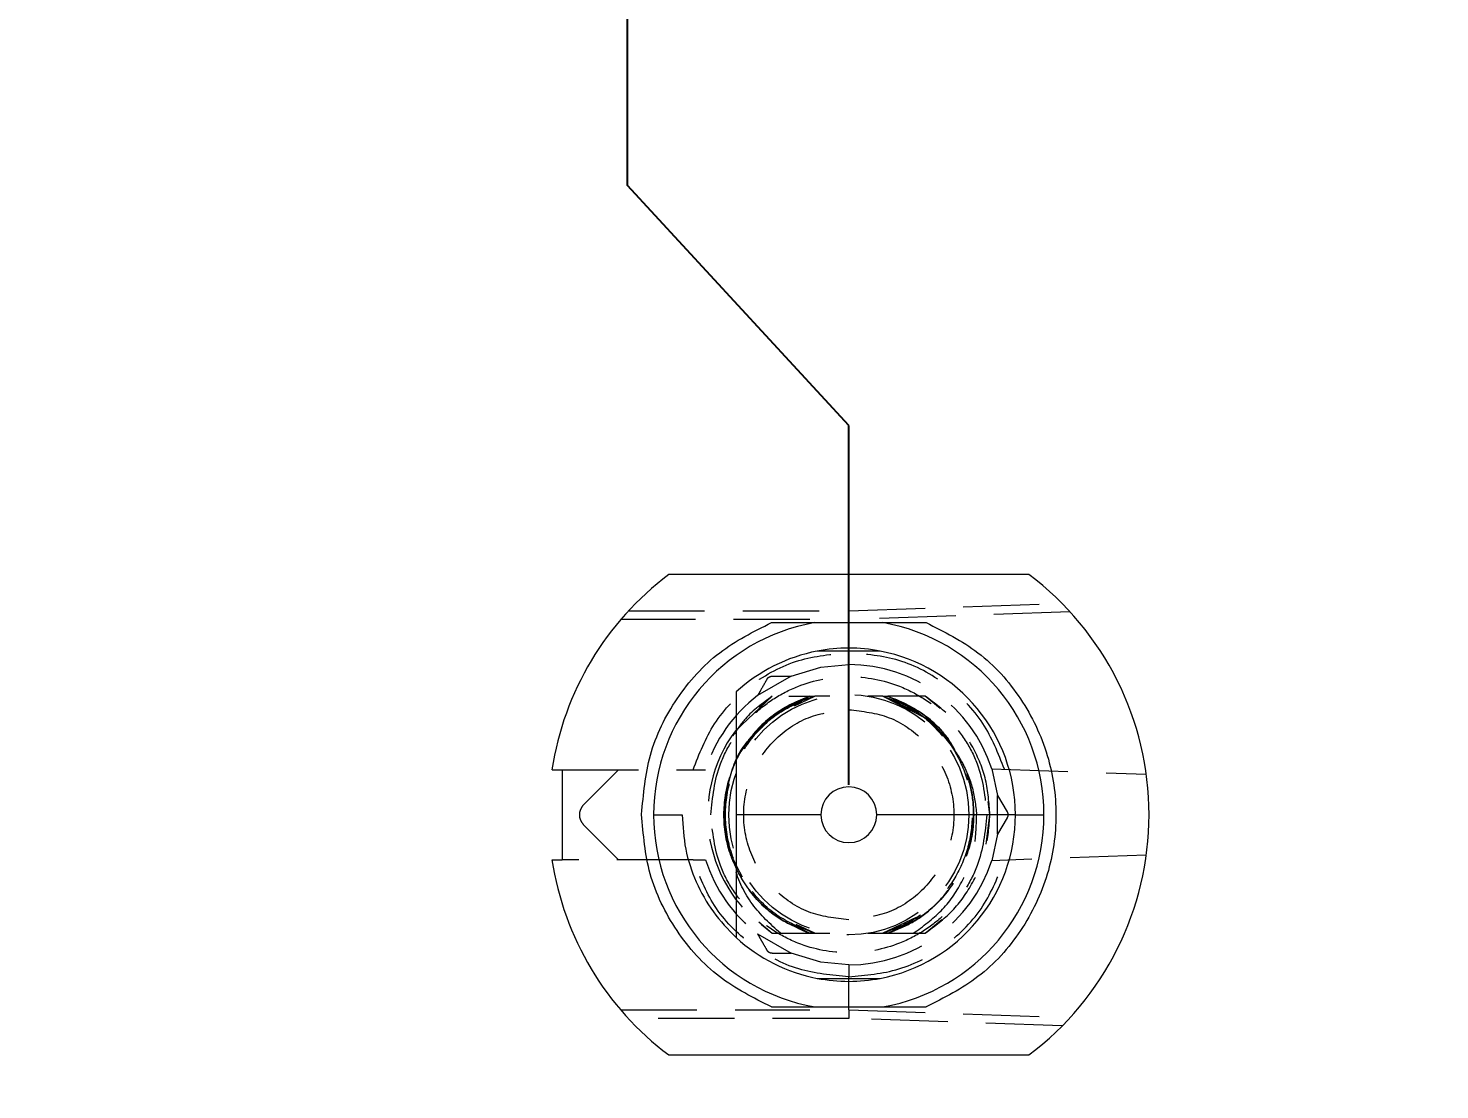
# Model space of a CAD drawing. Header units: millimetres. Extents: x -64 to 530, y -86 to 334.
# Drawn here: x 294.87 to 318.38, y 220.01 to 237.69 of the extents above; entities that cross this region are included whole.
import ezdxf

# ---------------------------------------------------------------- set-up
doc = ezdxf.new("R2010")
doc.units = ezdxf.units.MM
doc.header["$PDSIZE"] = -1
doc.linetypes.add('HIDDEN', pattern=[1.905, 1.27, -0.635])
doc.dimstyles.new('ISO-25', dxfattribs={"dimtxt": 2.5, "dimasz": 2.5, "dimexe": 1.25, "dimexo": 0.625, "dimtad": 1, "dimtxsty": 'Standard', "dimcen": 2.5, "dimadec": 0, "dimazin": 0, "dimtfac": 1, "dimtmove": 0, "dimatfit": 3, "dimfxl": 0, "dimarcsym": 0})

# ---------------------------------------------------------------- blocks, each defined once
blk = doc.blocks.new('*D35')
at = {"color": 0, "lineweight": -2}
for p, q in [((437.684, 297.079), (437.684, 315.579)), ((431.8, 293.079), (437.684, 297.079)), ((431.8, 279.9), (431.8, 293.079))]:
    blk.add_line(p, q, dxfattribs=at)
at = {"layer": 'Defpoints', "color": 0}
for p in [(437.684, 301.079), (431.8, 279.4), (0, 0)]:
    blk.add_point(p, dxfattribs=at)
at = {"color": 0, "insert": (435.434, 308.579), "char_height": 3, "attachment_point": 5, "rotation": 90}
blk.add_mtext('431,80', dxfattribs=at)
blk = doc.blocks.new('*D44')
at = {"color": 0, "lineweight": -2}
for p, q in [((298.633, 293.447), (298.633, 312.947)), ((293.9, 289.447), (298.633, 293.447)), ((293.9, 279.9), (293.9, 289.447))]:
    blk.add_line(p, q, dxfattribs=at)
at = {"layer": 'Defpoints', "color": 0}
for p in [(298.633, 297.447), (293.9, 279.4), (0, 0)]:
    blk.add_point(p, dxfattribs=at)
at = {"color": 0, "insert": (296.383, 305.447), "char_height": 3, "attachment_point": 5, "rotation": 90}
blk.add_mtext('293,90', dxfattribs=at)
blk = doc.blocks.new('*D48')
at = {"color": 0, "lineweight": -2}
for p, q in [((355.301, 295.339), (355.301, 315.339)), ((359.73, 291.339), (355.301, 295.339)), ((359.73, 265.82), (359.73, 291.339))]:
    blk.add_line(p, q, dxfattribs=at)
at = {"layer": 'Defpoints', "color": 0}
for p in [(355.301, 299.339), (359.73, 265.32), (0, 0)]:
    blk.add_point(p, dxfattribs=at)
at = {"color": 0, "insert": (353.051, 307.589), "char_height": 3, "attachment_point": 5, "rotation": 90}
blk.add_mtext('359,73', dxfattribs=at)
blk = doc.blocks.new('*D49')
at = {"color": 0, "lineweight": -2}
for p, q in [((349.375, 265.32), (345.375, 260.541)), ((359.23, 265.32), (349.375, 265.32)), ((345.375, 260.541), (325.375, 260.541))]:
    blk.add_line(p, q, dxfattribs=at)
at = {"layer": 'Defpoints', "color": 0}
for p in [(359.73, 265.32), (341.375, 260.541), (0, 0)]:
    blk.add_point(p, dxfattribs=at)
at = {"color": 0, "insert": (333.125, 262.791), "char_height": 3, "attachment_point": 5}
blk.add_mtext('265,32', dxfattribs=at)
blk = doc.blocks.new('*D50')
at = {"color": 0, "lineweight": -2}
for p, q in [((411.281, 297.743), (411.281, 316.243)), ((415.9, 293.743), (411.281, 297.743)), ((415.9, 279.97), (415.9, 293.743))]:
    blk.add_line(p, q, dxfattribs=at)
at = {"layer": 'Defpoints', "color": 0}
for p in [(411.281, 301.743), (415.9, 279.47), (0, 0)]:
    blk.add_point(p, dxfattribs=at)
at = {"color": 0, "insert": (409.031, 309.243), "char_height": 3, "attachment_point": 5, "rotation": 90}
blk.add_mtext('415,90', dxfattribs=at)
blk = doc.blocks.new('*D51')
at = {"color": 0, "lineweight": -2}
for p, q in [((441.42, 274.4), (445.42, 275.871)), ((445.42, 275.871), (464.92, 275.871)), ((425.95, 274.4), (441.42, 274.4))]:
    blk.add_line(p, q, dxfattribs=at)
at = {"layer": 'Defpoints', "color": 0}
for p in [(449.42, 275.871), (425.45, 274.4), (0, 0)]:
    blk.add_point(p, dxfattribs=at)
at = {"color": 0, "insert": (457.42, 278.121), "char_height": 3, "attachment_point": 5}
blk.add_mtext('274,40', dxfattribs=at)
blk = doc.blocks.new('*D52')
at = {"color": 0, "lineweight": -2}
for p, q in [((423.283, 294.998), (423.283, 314.998)), ((425.45, 290.998), (423.283, 294.998)), ((425.45, 274.9), (425.45, 290.998))]:
    blk.add_line(p, q, dxfattribs=at)
at = {"layer": 'Defpoints', "color": 0}
for p in [(423.283, 298.998), (425.45, 274.4), (0, 0)]:
    blk.add_point(p, dxfattribs=at)
at = {"color": 0, "insert": (421.033, 307.248), "char_height": 3, "attachment_point": 5, "rotation": 90}
blk.add_mtext('425,45', dxfattribs=at)
blk = doc.blocks.new('*D56')
at = {"color": 0, "lineweight": -2}
for p, q in [((437.803, 215.414), (437.803, 235.414)), ((425.43, 211.414), (437.803, 215.414)), ((425.43, 198.55), (425.43, 211.414))]:
    blk.add_line(p, q, dxfattribs=at)
at = {"layer": 'Defpoints', "color": 0}
for p in [(437.803, 219.414), (425.43, 198.05), (0, 0)]:
    blk.add_point(p, dxfattribs=at)
at = {"color": 0, "insert": (435.553, 227.664), "char_height": 3, "attachment_point": 5, "rotation": 90}
blk.add_mtext('425,43', dxfattribs=at)
blk = doc.blocks.new('*D76')
at = {"color": 0, "lineweight": -2}
for p, q in [((306.252, 292.611), (306.252, 312.111)), ((297.399, 288.611), (306.252, 292.611)), ((297.399, 279.9), (297.399, 288.611))]:
    blk.add_line(p, q, dxfattribs=at)
at = {"layer": 'Defpoints', "color": 0}
for p in [(306.252, 296.611), (297.399, 279.4), (0, 0)]:
    blk.add_point(p, dxfattribs=at)
at = {"color": 0, "insert": (304.002, 304.611), "char_height": 3, "attachment_point": 5, "rotation": 90}
blk.add_mtext('297,40', dxfattribs=at)
blk = doc.blocks.new('*D77')
at = {"color": 0, "lineweight": -2}
for p, q in [((404.526, 297.682), (404.526, 316.182)), ((412.401, 293.682), (404.526, 297.682)), ((412.401, 279.9), (412.401, 293.682))]:
    blk.add_line(p, q, dxfattribs=at)
at = {"layer": 'Defpoints', "color": 0}
for p in [(404.526, 301.682), (412.401, 279.4), (0, 0)]:
    blk.add_point(p, dxfattribs=at)
at = {"color": 0, "insert": (402.276, 309.182), "char_height": 3, "attachment_point": 5, "rotation": 90}
blk.add_mtext('412,40', dxfattribs=at)
blk = doc.blocks.new('*D78')
at = {"color": 0, "lineweight": -2}
for p, q in [((417.265, 297.291), (417.265, 315.791)), ((419.399, 293.291), (417.265, 297.291)), ((419.399, 279.9), (419.399, 293.291))]:
    blk.add_line(p, q, dxfattribs=at)
at = {"layer": 'Defpoints', "color": 0}
for p in [(417.265, 301.291), (419.399, 279.4), (0, 0)]:
    blk.add_point(p, dxfattribs=at)
at = {"color": 0, "insert": (415.015, 308.791), "char_height": 3, "attachment_point": 5, "rotation": 90}
blk.add_mtext('419,40', dxfattribs=at)
blk = doc.blocks.new('*D119')
at = {"color": 0, "lineweight": -2}
for p, q in [((393.843, 235.159), (393.843, 254.159)), ((396, 231.159), (393.843, 235.159)), ((396, 225.095), (396, 231.159))]:
    blk.add_line(p, q, dxfattribs=at)
at = {"layer": 'Defpoints', "color": 0}
for p in [(393.843, 239.159), (396, 224.595), (0, 0)]:
    blk.add_point(p, dxfattribs=at)
at = {"color": 0, "insert": (391.593, 246.909), "char_height": 3, "attachment_point": 5, "rotation": 90}
blk.add_mtext('396,00', dxfattribs=at)
blk = doc.blocks.new('*D120')
at = {"color": 0, "lineweight": -2}
for p, q in [((372.602, 236.309), (372.602, 255.809)), ((373.5, 232.309), (372.602, 236.309)), ((373.5, 225.095), (373.5, 232.309))]:
    blk.add_line(p, q, dxfattribs=at)
at = {"layer": 'Defpoints', "color": 0}
for p in [(372.602, 240.309), (373.5, 224.595), (0, 0)]:
    blk.add_point(p, dxfattribs=at)
at = {"color": 0, "insert": (370.352, 248.309), "char_height": 3, "attachment_point": 5, "rotation": 90}
blk.add_mtext('373,50', dxfattribs=at)
blk = doc.blocks.new('*D121')
at = {"color": 0, "lineweight": -2}
for p, q in [((345.579, 237.414), (345.579, 256.414)), ((349.175, 233.414), (345.579, 237.414)), ((349.175, 225.095), (349.175, 233.414))]:
    blk.add_line(p, q, dxfattribs=at)
at = {"layer": 'Defpoints', "color": 0}
for p in [(345.579, 241.414), (349.175, 224.595), (0, 0)]:
    blk.add_point(p, dxfattribs=at)
at = {"color": 0, "insert": (343.329, 249.164), "char_height": 3, "attachment_point": 5, "rotation": 90}
blk.add_mtext('349,18', dxfattribs=at)
blk = doc.blocks.new('*D122')
at = {"color": 0, "lineweight": -2}
for p, q in [((325.674, 236.995), (325.674, 256.995)), ((328.855, 232.995), (325.674, 236.995)), ((328.855, 225.095), (328.855, 232.995))]:
    blk.add_line(p, q, dxfattribs=at)
at = {"layer": 'Defpoints', "color": 0}
for p in [(325.674, 240.995), (328.855, 224.595), (0, 0)]:
    blk.add_point(p, dxfattribs=at)
at = {"color": 0, "insert": (323.424, 249.245), "char_height": 3, "attachment_point": 5, "rotation": 90}
blk.add_mtext('328,86', dxfattribs=at)
blk = doc.blocks.new('*D123')
at = {"color": 0, "lineweight": -2}
for p, q in [((304.85, 235.076), (304.85, 254.576)), ((308.535, 231.076), (304.85, 235.076)), ((308.535, 225.095), (308.535, 231.076))]:
    blk.add_line(p, q, dxfattribs=at)
at = {"layer": 'Defpoints', "color": 0}
for p in [(304.85, 239.076), (308.535, 224.595), (0, 0)]:
    blk.add_point(p, dxfattribs=at)
at = {"color": 0, "insert": (302.6, 247.076), "char_height": 3, "attachment_point": 5, "rotation": 90}
blk.add_mtext('308,54', dxfattribs=at)
blk = doc.blocks.new('*D142')
at = {"color": 0, "lineweight": -2}
for p, q in [((401.115, 224.595), (405.115, 228.426)), ((405.115, 228.426), (425.115, 228.426)), ((396.5, 224.595), (401.115, 224.595))]:
    blk.add_line(p, q, dxfattribs=at)
at = {"layer": 'Defpoints', "color": 0}
for p in [(409.115, 228.426), (396, 224.595), (0, 0)]:
    blk.add_point(p, dxfattribs=at)
at = {"color": 0, "insert": (417.365, 230.676), "char_height": 3, "attachment_point": 5}
blk.add_mtext('224,59', dxfattribs=at)

msp = doc.modelspace()

# ---------------------------------------------------------------- linework, layer by layer
at = {"color": 7, "linetype": 'Continuous', "lineweight": 15}
for p, q in [((311.535, 228.595), (305.535, 228.595)), ((303.592, 225.345), (303.76, 225.345)), ((303.76, 225.345), (303.76, 223.845)), ((305.285, 224.595), (305.76, 224.595)), ((308.07, 224.595), (306.66, 224.595)), ((311.31, 224.595), (309, 224.595)), ((311.31, 224.595), (311.785, 224.595)), ((303.592, 223.845), (303.76, 223.845)), ((305.535, 220.595), (311.535, 220.595))]:
    msp.add_line(p, q, dxfattribs=at)
at = {"color": 7, "linetype": 'HIDDEN', "lineweight": 0}
for p, q in [((308.535, 227.989), (312.088, 228.113)), ((307.885, 227.845), (304.735, 227.845)), ((304.864, 227.989), (308.535, 227.989)), ((308.535, 227.845), (308.535, 227.989)), ((312.221, 227.974), (308.535, 227.845)), ((308.535, 227.295), (308.535, 227.845)), ((308.535, 227.295), (308.535, 227.095)), ((309.059, 227.32), (309.059, 227.32)), ((307.575, 226.903), (307.016, 226.58)), ((306.646, 225.993), (307.261, 226.57)), ((307.261, 226.57), (307.041, 226.385)), ((307.312, 226.276), (307.884, 226.57)), ((307.312, 226.276), (307.884, 226.57)), ((307.534, 226.57), (307.884, 226.57)), ((307.63, 226.41), (307.969, 226.57)), ((307.884, 226.57), (307.643, 226.446)), ((308.22, 226.57), (307.969, 226.57)), ((309.101, 226.57), (308.85, 226.57)), ((309.101, 226.57), (309.806, 226.209)), ((309.101, 226.57), (309.633, 226.319)), ((309.101, 226.57), (309.633, 226.319)), ((309.809, 226.57), (309.186, 226.57)), ((309.633, 226.34), (309.186, 226.57)), ((309.186, 226.57), (309.7, 226.306)), ((309.7, 226.306), (309.186, 226.57)), ((309.186, 226.57), (309.7, 226.306)), ((310.054, 226.364), (309.809, 226.57)), ((303.76, 225.345), (305.941, 225.345)), ((304.127, 224.772), (304.7, 225.345)), ((310.915, 225.36), (313.489, 225.27)), ((310.915, 225.36), (311.014, 224.918)), ((310.885, 224.595), (310.857, 224.818)), ((311.014, 224.918), (311.172, 224.645)), ((311.014, 224.272), (311.014, 224.918)), ((310.824, 224.106), (310.885, 224.595)), ((311.172, 224.545), (311.014, 224.272)), ((304.7, 223.845), (304.127, 224.418)), ((311.014, 224.272), (310.915, 223.83)), ((305.941, 223.845), (303.76, 223.845)), ((313.489, 223.92), (310.915, 223.83)), ((309.658, 222.882), (309.101, 222.62)), ((309.658, 222.882), (309.101, 222.62)), ((307.034, 222.81), (307.261, 222.62)), ((307.083, 222.769), (307.261, 222.62)), ((307.083, 222.769), (307.261, 222.62)), ((307.569, 222.782), (307.884, 222.62)), ((307.969, 222.62), (307.656, 222.768)), ((309.186, 222.62), (309.589, 222.827)), ((309.809, 222.62), (310.082, 222.849)), ((307.016, 222.609), (307.575, 222.287)), ((307.261, 222.62), (307.884, 222.62)), ((307.261, 222.62), (308.22, 222.62)), ((308.85, 222.62), (309.608, 222.62)), ((309.186, 222.62), (309.809, 222.62)), ((308.535, 222.095), (308.535, 221.895)), ((308.535, 221.345), (308.535, 221.895)), ((304.735, 221.345), (307.885, 221.345)), ((308.535, 221.345), (312.221, 221.216)), ((308.535, 221.345), (308.535, 221.201)), ((308.535, 221.201), (304.864, 221.201)), ((312.088, 221.077), (308.535, 221.201))]:
    msp.add_line(p, q, dxfattribs=at)
at = {"color": 7, "linetype": 'HIDDEN', "lineweight": 0, "flags": 128}
for points in [[(307.575, 226.903), (308.069, 227.051), (308.535, 227.095)], [(307.261, 226.57), (307.261, 226.57)], [(307.969, 226.57), (307.969, 226.57)], [(307.969, 226.57), (307.969, 226.57)], [(307.969, 226.57), (307.969, 226.57)], [(307.969, 226.57), (307.969, 226.57)], [(307.969, 226.57), (307.969, 226.57)], [(309.101, 226.57), (309.101, 226.57)], [(309.101, 226.57), (309.101, 226.57)], [(309.101, 226.57), (309.101, 226.57)], [(309.101, 226.57), (309.101, 226.57)], [(309.101, 226.57), (309.101, 226.57)], [(309.101, 226.57), (309.101, 226.57)], [(309.101, 226.57), (309.101, 226.57)], [(309.101, 226.57), (309.101, 226.57)], [(309.809, 226.57), (309.809, 226.57)], [(306.606, 223.819), (306.602, 223.848), (306.602, 223.856), (306.602, 223.858), (306.603, 223.859), (306.603, 223.859), (306.603, 223.859), (306.603, 223.859), (306.603, 223.859), (306.603, 223.859), (306.603, 223.859), (306.603, 223.859), (306.603, 223.859), (306.603, 223.859), (306.602, 223.859), (306.602, 223.859), (306.602, 223.859), (306.602, 223.859), (306.602, 223.859), (306.602, 223.859), (306.603, 223.859), (306.603, 223.859), (306.603, 223.859), (306.603, 223.859), (306.603, 223.859), (306.603, 223.859), (306.603, 223.859), (306.603, 223.859), (306.603, 223.859), (306.604, 223.859), (306.604, 223.859), (306.607, 223.856), (306.671, 223.726), (306.758, 223.563)], [(310.314, 223.568), (310.314, 223.568)], [(309.562, 222.816), (309.562, 222.816)], [(307.261, 222.62), (307.261, 222.62)], [(307.261, 222.62), (307.261, 222.62)], [(307.261, 222.62), (307.261, 222.62)], [(307.261, 222.62), (307.261, 222.62)], [(307.261, 222.62), (307.261, 222.62)], [(307.261, 222.62), (307.261, 222.62)], [(307.261, 222.62), (307.261, 222.62)], [(307.261, 222.62), (307.261, 222.62)], [(308.22, 222.62), (308.22, 222.62)], [(308.85, 222.62), (308.85, 222.62)], [(309.809, 222.62), (309.809, 222.62)], [(309.809, 222.62), (309.809, 222.62)], [(309.809, 222.62), (309.809, 222.62)], [(309.809, 222.62), (309.809, 222.62)], [(309.809, 222.62), (309.809, 222.62)], [(309.809, 222.62), (309.809, 222.62)], [(309.809, 222.62), (309.809, 222.62)], [(308.535, 222.095), (308.069, 222.139), (307.575, 222.287)]]:
    msp.add_lwpolyline(points, dxfattribs=at)
at = {"color": 7, "linetype": 'HIDDEN', "lineweight": 0}
msp.add_circle((308.535, 224.595), 2, dxfattribs=at)
at = {"color": 7, "linetype": 'Continuous', "lineweight": 15}
for radius, start, end in [(5, 126.8699, 171.3731), (5, 306.8699, 53.1301), (3.25, 100.0633, 180), (3.25, 0, 79.9367), (2.775, 79.1068, 100.8929), (2.775, 100.8932, 132.5066), (2.775, 0, 79.1071), (0.465, 0, 180), (3.25, 180, 259.9367), (0.465, 180, 0), (2.775, 280.8929, 0), (3.25, 280.0633, 0), (5, 188.6269, 233.1301), (2.775, 227.4934, 259.1071), (2.775, 259.1067, 280.8938)]:
    msp.add_arc((308.535, 224.595), radius, start, end, dxfattribs=at)
at = {"color": 7, "linetype": 'HIDDEN', "lineweight": 0}
for radius, start, end in [(2.5, 17.8157, 90), (2.5, 127.4202, 162.5424), (2.35, 143.5058, 237.1851), (2.5, 197.4576, 232.5798), (2.5, 270, 342.1843)]:
    msp.add_arc((308.535, 224.595), radius, start, end, dxfattribs=at)
at = {"color": 7, "linetype": 'Continuous', "lineweight": 15}
for points, knots in [([(305.085, 224.601), (305.114, 224.935), (305.172, 225.617), (305.638, 226.554), (306.335, 227.336), (306.947, 227.644), (307.246, 227.795)], [0, 0, 0, 0, 0.244423, 0.499999, 0.755576, 1, 1, 1, 1]), ([(307.246, 227.795), (307.38, 227.795), (307.554, 227.795), (307.748, 227.795), (307.829, 227.795), (307.883, 227.795), (307.922, 227.795), (307.949, 227.795), (307.963, 227.795), (307.967, 227.795), (307.967, 227.795), (307.967, 227.795)], [0, 0, 0, 0, 0.521932, 0.674702, 0.779632, 0.851729, 0.901665, 0.954563, 0.975882, 0.993095, 1, 1, 1, 1]), ([(307.967, 227.795), (308.143, 227.795), (308.495, 227.795), (308.889, 227.795), (309.081, 227.795), (309.103, 227.795)], [0, 0, 0, 0, 0.469102, 0.939612, 1, 1, 1, 1]), ([(309.103, 227.795), (309.103, 227.795), (309.105, 227.795), (309.116, 227.795), (309.16, 227.795), (309.356, 227.795), (309.59, 227.795), (309.786, 227.795), (309.824, 227.795)], [0, 0, 0, 0, 0.01693, 0.039301, 0.081695, 0.236199, 0.852151, 1, 1, 1, 1]), ([(309.824, 227.795), (310.123, 227.644), (310.735, 227.335), (311.437, 226.552), (311.886, 225.612), (312.034, 224.595), (311.886, 223.578), (311.437, 222.638), (310.735, 221.855), (310.123, 221.546), (309.824, 221.395)], [0, 0, 0, 0, 0.122203, 0.25, 0.377796, 0.5, 0.622203, 0.75, 0.877797, 1, 1, 1, 1]), ([(309.059, 227.32), (308.769, 227.32), (308.416, 227.32), (308.072, 227.32), (308.011, 227.32)], [0, 0, 0, 0, 0.821488, 1, 1, 1, 1]), ([(306.66, 226.641), (306.66, 226.203), (306.66, 225.6), (306.66, 224.811), (306.66, 224.595)], [0, 0, 0, 0, 0.725759, 1, 1, 1, 1]), ([(307.246, 221.395), (306.946, 221.546), (306.333, 221.855), (305.635, 222.64), (305.169, 223.582), (305.113, 224.266), (305.085, 224.601)], [0, 0, 0, 0, 0.244391, 0.5, 0.755609, 1, 1, 1, 1]), ([(305.76, 224.595), (305.771, 224.403), (305.794, 224.02), (305.979, 223.471), (306.259, 222.963), (306.526, 222.687), (306.66, 222.549)], [0, 0, 0, 0, 0.25, 0.500001, 0.749998, 1, 1, 1, 1]), ([(306.66, 224.595), (306.66, 224.4), (306.66, 223.896), (306.66, 223.214), (306.66, 222.765), (306.66, 222.549)], [0, 0, 0, 0, 0.246526, 0.638139, 1, 1, 1, 1]), ([(308.011, 221.87), (308.301, 221.87), (308.654, 221.87), (308.998, 221.87), (309.059, 221.87)], [0, 0, 0, 0, 0.821493, 1, 1, 1, 1]), ([(307.246, 221.395), (307.38, 221.395), (307.554, 221.395), (307.748, 221.395), (307.829, 221.395), (307.883, 221.395), (307.922, 221.395), (307.949, 221.395), (307.963, 221.395), (307.967, 221.395), (307.967, 221.395), (307.967, 221.395)], [0, 0, 0, 0, 0.521932, 0.674702, 0.779632, 0.851729, 0.901665, 0.954563, 0.975882, 0.993095, 1, 1, 1, 1]), ([(307.967, 221.395), (308.143, 221.395), (308.495, 221.395), (308.889, 221.395), (309.081, 221.395), (309.103, 221.395)], [0, 0, 0, 0, 0.469102, 0.939612, 1, 1, 1, 1]), ([(309.103, 221.395), (309.103, 221.395), (309.105, 221.395), (309.116, 221.395), (309.16, 221.395), (309.356, 221.395), (309.59, 221.395), (309.786, 221.395), (309.824, 221.395)], [0, 0, 0, 0, 0.01693, 0.039301, 0.081695, 0.236199, 0.852151, 1, 1, 1, 1])]:
    msp.add_open_spline(points, degree=3, knots=knots, dxfattribs=at)
at = {"color": 7, "linetype": 'HIDDEN', "lineweight": 0}
for points, knots in [([(305.941, 225.345), (306.045, 225.609), (306.257, 226.152), (306.886, 226.788), (307.672, 227.216), (308.252, 227.269), (308.535, 227.295)], [0, 0, 0, 0, 0.243393, 0.5, 0.756607, 1, 1, 1, 1]), ([(311.127, 225.352), (311.023, 225.616), (310.81, 226.157), (310.181, 226.791), (309.396, 227.217), (308.817, 227.269), (308.535, 227.295)], [0, 0, 0, 0, 0.243424, 0.5, 0.756577, 1, 1, 1, 1]), ([(306.235, 224.595), (306.266, 224.884), (306.314, 225.331), (306.6, 225.867), (306.897, 226.232), (307.263, 226.531), (307.799, 226.809), (308.535, 226.951), (309.271, 226.809), (309.807, 226.532), (310.173, 226.233), (310.47, 225.867), (310.756, 225.331), (310.804, 224.884), (310.835, 224.595)], [0, 0, 0, 0, 0.119722, 0.184823, 0.25, 0.315102, 0.380278, 0.5, 0.619721, 0.684824, 0.75, 0.815102, 0.880279, 1, 1, 1, 1]), ([(307.173, 226.853), (307.178, 226.861), (307.188, 226.875), (307.209, 226.891), (307.234, 226.901), (307.251, 226.903), (307.26, 226.903)], [0, 0, 0, 0, 0.250806, 0.500011, 0.7492, 1, 1, 1, 1]), ([(307.26, 226.903), (307.342, 226.903), (307.45, 226.903), (307.547, 226.903), (307.572, 226.903), (307.574, 226.903), (307.575, 226.903)], [0, 0, 0, 0, 0.638712, 0.843743, 0.924997, 1, 1, 1, 1]), ([(307.173, 226.853), (307.132, 226.782), (307.078, 226.688), (307.03, 226.605), (307.018, 226.584), (307.016, 226.581), (307.016, 226.58)], [0, 0, 0, 0, 0.638725, 0.843751, 0.925002, 1, 1, 1, 1]), ([(307.884, 226.57), (307.684, 226.483), (307.284, 226.31), (306.823, 225.831), (306.524, 225.247), (306.421, 224.595), (306.524, 223.943), (306.823, 223.358), (307.284, 222.88), (307.684, 222.707), (307.884, 222.62)], [0, 0, 0, 0, 0.125, 0.249999, 0.374999, 0.499999, 0.625, 0.749999, 0.874999, 1, 1, 1, 1]), ([(307.969, 222.62), (307.762, 222.701), (307.348, 222.863), (306.866, 223.339), (306.552, 223.931), (306.445, 224.595), (306.552, 225.259), (306.866, 225.851), (307.348, 226.327), (307.762, 226.489), (307.969, 226.57)], [0, 0, 0, 0, 0.125, 0.250001, 0.375, 0.500001, 0.625, 0.750001, 0.875001, 1, 1, 1, 1]), ([(307.969, 222.62), (307.762, 222.701), (307.348, 222.863), (306.866, 223.339), (306.552, 223.931), (306.445, 224.595), (306.552, 225.259), (306.866, 225.851), (307.348, 226.327), (307.762, 226.489), (307.969, 226.57)], [0, 0, 0, 0, 0.125, 0.249999, 0.375, 0.5, 0.625, 0.749999, 0.875, 1, 1, 1, 1]), ([(307.969, 222.62), (307.762, 222.701), (307.348, 222.863), (306.866, 223.339), (306.552, 223.931), (306.445, 224.595), (306.552, 225.259), (306.866, 225.851), (307.348, 226.327), (307.762, 226.489), (307.969, 226.57)], [0, 0, 0, 0, 0.125, 0.25, 0.375, 0.500001, 0.625, 0.75, 0.875, 1, 1, 1, 1]), ([(307.261, 226.57), (307.101, 226.455), (306.843, 226.27), (306.67, 226.005), (306.605, 225.905)], [0, 0, 0, 0, 0.621034, 1, 1, 1, 1]), ([(306.863, 225.832), (307.005, 225.994), (307.288, 226.32), (307.685, 226.487), (307.884, 226.57)], [0, 0, 0, 0, 0.499998, 1, 1, 1, 1]), ([(307.091, 226.056), (307.16, 226.133), (307.375, 226.371), (307.678, 226.49), (307.884, 226.57)], [0, 0, 0, 0, 0.321277, 1, 1, 1, 1]), ([(307.969, 226.57), (307.83, 226.522), (307.551, 226.425), (307.317, 226.246), (307.2, 226.157)], [0, 0, 0, 0, 0.500002, 1, 1, 1, 1]), ([(307.884, 226.57), (307.906, 226.57), (307.934, 226.57), (307.961, 226.57), (307.968, 226.57), (307.969, 226.57), (307.969, 226.57)], [0, 0, 0, 0, 0.659497, 0.855312, 0.930524, 1, 1, 1, 1]), ([(309.101, 226.57), (309.101, 226.57), (309.102, 226.57), (309.109, 226.57), (309.136, 226.57), (309.164, 226.57), (309.186, 226.57)], [0, 0, 0, 0, 0.068872, 0.145402, 0.344907, 1, 1, 1, 1]), ([(309.101, 226.57), (309.101, 226.57), (309.102, 226.57), (309.109, 226.57), (309.136, 226.57), (309.164, 226.57), (309.186, 226.57)], [0, 0, 0, 0, 0.068951, 0.145592, 0.345135, 1, 1, 1, 1]), ([(309.101, 226.57), (309.311, 226.492), (309.697, 226.349), (309.972, 226.045), (310.098, 225.906)], [0, 0, 0, 0, 0.5445, 1, 1, 1, 1]), ([(309.186, 226.57), (309.386, 226.483), (309.786, 226.31), (310.247, 225.831), (310.546, 225.247), (310.649, 224.595), (310.546, 223.943), (310.247, 223.358), (309.786, 222.88), (309.386, 222.707), (309.186, 222.62)], [0, 0, 0, 0, 0.125, 0.249999, 0.374999, 0.5, 0.624999, 0.75, 0.874999, 1, 1, 1, 1]), ([(310.418, 225.424), (310.359, 225.557), (310.211, 225.89), (309.782, 226.308), (309.384, 226.483), (309.186, 226.57)], [0, 0, 0, 0, 0.252267, 0.626132, 1, 1, 1, 1]), ([(309.186, 226.57), (309.39, 226.487), (309.734, 226.348), (309.978, 226.07), (310.078, 225.957)], [0, 0, 0, 0, 0.592114, 1, 1, 1, 1]), ([(310.885, 224.595), (310.871, 224.791), (310.843, 225.182), (310.617, 225.73), (310.279, 226.217), (309.965, 226.452), (309.809, 226.57)], [0, 0, 0, 0, 0.249998, 0.5, 0.749998, 1, 1, 1, 1]), ([(308.535, 222.845), (308.306, 222.871), (307.848, 222.924), (307.265, 223.329), (306.876, 223.907), (306.739, 224.595), (306.876, 225.283), (307.265, 225.861), (307.848, 226.266), (308.306, 226.319), (308.535, 226.345)], [0, 0, 0, 0, 0.125, 0.25, 0.375, 0.5, 0.625, 0.75, 0.875, 1, 1, 1, 1]), ([(307.2, 226.157), (307.108, 226.07), (307, 225.969), (306.896, 225.855), (306.874, 225.836), (306.867, 225.832), (306.865, 225.831), (306.864, 225.831), (306.863, 225.832), (306.863, 225.832)], [0, 0, 0, 0, 0.805353, 0.945953, 0.982682, 0.993226, 0.99691, 0.99849, 1, 1, 1, 1]), ([(308.535, 226.345), (308.764, 226.319), (309.222, 226.266), (309.805, 225.861), (310.194, 225.283), (310.331, 224.595), (310.194, 223.907), (309.805, 223.329), (309.222, 222.924), (308.764, 222.871), (308.535, 222.845)], [0, 0, 0, 0, 0.125, 0.25, 0.375, 0.5, 0.625, 0.75, 0.875, 1, 1, 1, 1]), ([(309.806, 226.209), (309.945, 226.081), (310.221, 225.825), (310.485, 225.316), (310.609, 224.762), (310.576, 224.194), (310.391, 223.655), (310.067, 223.19), (309.631, 222.819), (309.277, 222.686), (309.101, 222.62)], [0, 0, 0, 0, 0.125, 0.25, 0.375, 0.500001, 0.625, 0.75, 0.874999, 1, 1, 1, 1]), ([(310.407, 225.5), (310.325, 225.634), (310.161, 225.901), (309.924, 226.106), (309.806, 226.209)], [0, 0, 0, 0, 0.502466, 1, 1, 1, 1]), ([(307.884, 222.62), (307.684, 222.707), (307.284, 222.88), (306.823, 223.359), (306.524, 223.943), (306.42, 224.596), (306.527, 225.243), (306.782, 225.786), (307.057, 226.033), (307.17, 226.135)], [0, 0, 0, 0, 0.149287, 0.298575, 0.447862, 0.59715, 0.746437, 0.895724, 1, 1, 1, 1]), ([(307.884, 222.62), (307.684, 222.707), (307.284, 222.88), (306.823, 223.359), (306.524, 223.943), (306.42, 224.596), (306.527, 225.243), (306.78, 225.783), (307.052, 226.028), (307.162, 226.127)], [0, 0, 0, 0, 0.149669, 0.299339, 0.449008, 0.598677, 0.748347, 0.898016, 1, 1, 1, 1]), ([(307.16, 226.125), (307.05, 226.026), (306.78, 225.782), (306.527, 225.242), (306.42, 224.596), (306.524, 223.943), (306.823, 223.359), (307.284, 222.88), (307.684, 222.707), (307.884, 222.62)], [0, 0, 0, 0, 0.101378, 0.251148, 0.400918, 0.550689, 0.700459, 0.85023, 1, 1, 1, 1]), ([(307.884, 222.62), (307.684, 222.707), (307.284, 222.88), (306.823, 223.359), (306.524, 223.943), (306.42, 224.596), (306.528, 225.242), (306.762, 225.755), (307.007, 225.979), (307.091, 226.056)], [0, 0, 0, 0, 0.153219, 0.306437, 0.459654, 0.612873, 0.766091, 0.919309, 1, 1, 1, 1]), ([(306.869, 225.833), (306.863, 225.827), (306.703, 225.668), (306.535, 225.236), (306.418, 224.598), (306.525, 223.943), (306.823, 223.359), (307.284, 222.88), (307.684, 222.707), (307.884, 222.62)], [0, 0, 0, 0, 0.006976, 0.17248, 0.337983, 0.503488, 0.668992, 0.834496, 1, 1, 1, 1]), ([(309.186, 222.62), (309.323, 222.675), (309.598, 222.784), (309.954, 223.054), (310.248, 223.388), (310.464, 223.777), (310.593, 224.203), (310.629, 224.646), (310.575, 225.089), (310.463, 225.363), (310.407, 225.5)], [0, 0, 0, 0, 0.124999, 0.25, 0.375, 0.500001, 0.625, 0.749999, 0.874999, 1, 1, 1, 1]), ([(310.407, 225.5), (310.476, 225.357), (310.612, 225.07), (310.647, 224.754), (310.664, 224.595)], [0, 0, 0, 0, 0.497066, 1, 1, 1, 1]), ([(305.941, 225.345), (305.969, 225.345), (306.024, 225.345), (306.092, 225.345), (306.141, 225.345), (306.147, 225.345), (306.15, 225.345)], [0, 0, 0, 0, 0.258106, 0.512594, 0.755596, 1, 1, 1, 1]), ([(304.127, 224.418), (304.106, 224.444), (304.065, 224.496), (304.048, 224.595), (304.065, 224.694), (304.106, 224.746), (304.127, 224.772)], [0, 0, 0, 0, 0.250005, 0.500009, 0.749995, 1, 1, 1, 1]), ([(310.835, 224.595), (310.804, 224.306), (310.756, 223.859), (310.47, 223.323), (310.173, 222.958), (309.807, 222.659), (309.271, 222.381), (308.535, 222.239), (307.799, 222.381), (307.263, 222.658), (306.897, 222.957), (306.6, 223.323), (306.314, 223.859), (306.266, 224.306), (306.235, 224.595)], [0, 0, 0, 0, 0.119721, 0.184824, 0.25, 0.315102, 0.380279, 0.5, 0.619722, 0.684823, 0.75, 0.815102, 0.880279, 1, 1, 1, 1]), ([(309.608, 222.62), (309.771, 222.737), (310.094, 222.97), (310.435, 223.463), (310.649, 224.014), (310.659, 224.402), (310.664, 224.595)], [0, 0, 0, 0, 0.255054, 0.506738, 0.755053, 1, 1, 1, 1]), ([(309.809, 222.62), (309.965, 222.738), (310.279, 222.973), (310.617, 223.46), (310.843, 224.008), (310.871, 224.399), (310.885, 224.595)], [0, 0, 0, 0, 0.249999, 0.500001, 0.749999, 1, 1, 1, 1]), ([(311.172, 224.645), (311.175, 224.637), (311.183, 224.621), (311.186, 224.595), (311.183, 224.569), (311.175, 224.553), (311.172, 224.545)], [0, 0, 0, 0, 0.250062, 0.499998, 0.750004, 1, 1, 1, 1]), ([(308.535, 221.895), (308.252, 221.921), (307.672, 221.974), (306.886, 222.402), (306.257, 223.038), (306.045, 223.581), (305.941, 223.845)], [0, 0, 0, 0, 0.243393, 0.5, 0.756607, 1, 1, 1, 1]), ([(305.941, 223.845), (305.969, 223.845), (306.024, 223.845), (306.092, 223.845), (306.142, 223.845), (306.147, 223.845), (306.15, 223.845)], [0, 0, 0, 0, 0.258623, 0.51362, 0.756091, 1, 1, 1, 1]), ([(307.396, 222.62), (307.229, 222.773), (306.895, 223.078), (306.681, 223.531), (306.615, 223.783), (306.606, 223.819)], [0, 0, 0, 0, 0.461833, 0.924147, 1, 1, 1, 1]), ([(308.535, 221.895), (308.817, 221.921), (309.396, 221.973), (310.181, 222.399), (310.81, 223.033), (311.023, 223.574), (311.127, 223.837)], [0, 0, 0, 0, 0.243423, 0.5, 0.756578, 1, 1, 1, 1]), ([(307.016, 222.609), (307.016, 222.608), (307.018, 222.606), (307.03, 222.585), (307.06, 222.533), (307.11, 222.446), (307.151, 222.375), (307.173, 222.337)], [0, 0, 0, 0, 0.074111, 0.154924, 0.359907, 0.653726, 1, 1, 1, 1]), ([(307.969, 222.62), (307.969, 222.62), (307.968, 222.62), (307.961, 222.62), (307.934, 222.62), (307.906, 222.62), (307.884, 222.62)], [0, 0, 0, 0, 0.068902, 0.145462, 0.34493, 1, 1, 1, 1]), ([(307.969, 222.62), (307.969, 222.62), (307.968, 222.62), (307.961, 222.62), (307.934, 222.62), (307.906, 222.62), (307.884, 222.62)], [0, 0, 0, 0, 0.068839, 0.145338, 0.344716, 1, 1, 1, 1]), ([(309.186, 222.62), (309.164, 222.62), (309.136, 222.62), (309.109, 222.62), (309.102, 222.62), (309.101, 222.62), (309.101, 222.62)], [0, 0, 0, 0, 0.659322, 0.855265, 0.930509, 1, 1, 1, 1]), ([(309.186, 222.62), (309.164, 222.62), (309.136, 222.62), (309.109, 222.62), (309.102, 222.62), (309.101, 222.62), (309.101, 222.62)], [0, 0, 0, 0, 0.659593, 0.855435, 0.930571, 1, 1, 1, 1]), ([(307.26, 222.287), (307.251, 222.287), (307.234, 222.289), (307.209, 222.299), (307.188, 222.315), (307.178, 222.329), (307.173, 222.337)], [0, 0, 0, 0, 0.2508, 0.499989, 0.749194, 1, 1, 1, 1]), ([(307.26, 222.287), (307.342, 222.287), (307.45, 222.287), (307.547, 222.287), (307.572, 222.287), (307.574, 222.287), (307.575, 222.287)], [0, 0, 0, 0, 0.638667, 0.843737, 0.924995, 1, 1, 1, 1])]:
    msp.add_open_spline(points, degree=3, knots=knots, dxfattribs=at)

# ---------------------------------------------------------------- dimensions: what is measured, and where the dimension line sits
for feature_location, offset, dtype, picture, middle in [((415.9, 279.47), (-4.619, 22.273), 1, '*D50', (409.031, 309.243)), ((412.401, 279.4), (-7.875, 22.282), 1, '*D77', (402.276, 309.182)), ((419.399, 279.4), (-2.134, 21.891), 1, '*D78', (415.015, 308.791)), ((431.8, 279.4), (5.884, 21.679), 1, '*D35', (435.434, 308.579)), ((359.73, 265.32), (-4.429, 34.019), 1, '*D48', (353.051, 307.589)), ((425.45, 274.4), (-2.167, 24.598), 1, '*D52', (421.033, 307.248)), ((293.9, 279.4), (4.733, 18.047), 1, '*D44', (296.383, 305.447)), ((297.399, 279.4), (8.853, 17.211), 1, '*D76', (304.002, 304.611)), ((425.45, 274.4), (23.97, 1.471), 0, '*D51', (457.42, 278.121)), ((359.73, 265.32), (-18.355, -4.779), 0, '*D49', (333.125, 262.791)), ((328.855004, 224.594993), (-3.181118, 16.399692), 1, '*D122', (323.423886, 249.244685)), ((349.175004, 224.594993), (-3.596016, 16.818599), 1, '*D121', (343.328988, 249.163592)), ((373.5, 224.595), (-0.898, 15.714), 1, '*D120', (370.352, 248.309)), ((308.535004, 224.594993), (-3.685483, 14.481318), 1, '*D123', (302.599521, 247.07631)), ((396, 224.595), (-2.157, 14.564), 1, '*D119', (391.593, 246.909)), ((425.43, 198.05), (12.373, 21.364), 1, '*D56', (435.553, 227.664)), ((396, 224.59499), (13.11539, 3.83088), 0, '*D142', (417.3654, 230.67587))]:
    dim = msp.add_ordinate_dim(feature_location=feature_location, offset=offset, dtype=dtype, origin=(0, 0), dimstyle='ISO-25', override={"dimtxt": 3, "dimasz": 2, "dimexe": 0.5, "dimexo": 0.5, "dimgap": 0.5, "dimzin": 0, "dimadec": 2, "dimtzin": 0})
    dim.commit()
    dim.dimension.update_dxf_attribs({"geometry": picture, "text_midpoint": middle})

doc.saveas('drawing.dxf')
